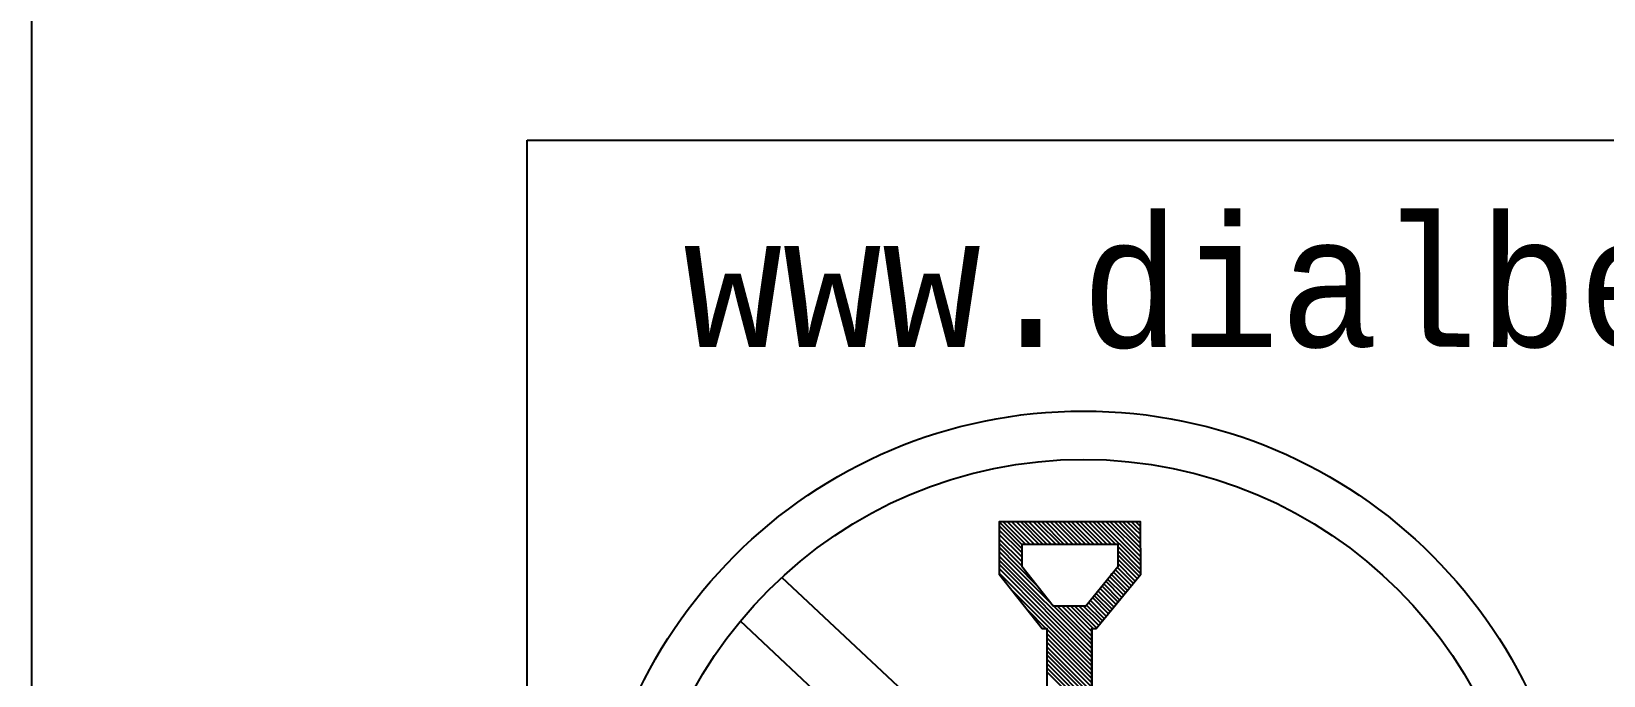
# Model space of a CAD drawing. Extents: x 489 to 634, y 474 to 561.
# Drawn here: x 534.533 to 539.529, y 500.548 to 502.594 of the extents above; entities that cross this region are included whole.
import ezdxf
from ezdxf.enums import TextEntityAlignment as Align

# ---------------------------------------------------------------- set-up
doc = ezdxf.new("R2010")
doc.units = 0
doc.layers.add('11', color=7, linetype='CONTINUOUS')
doc.styles.add('MONOTXT', font='MONOTXT', dxfattribs={"height": 0.2})
doc.styles.add('ROMANC', font='ROMANC', dxfattribs={"height": 0.2})

# ---------------------------------------------------------------- blocks, each defined once
blk = doc.blocks.new('*O7')
at = {"layer": '11', "color": 7, "linetype": 'CONTINUOUS'}
for p, q in [((-2.849, 0.781), (-2.921, 0.853)), ((-2.836, 0.781), (-2.908, 0.853)), ((-2.822, 0.781), (-2.894, 0.853)), ((-2.808, 0.781), (-2.88, 0.853)), ((-2.794, 0.781), (-2.866, 0.853)), ((-2.781, 0.781), (-2.852, 0.853)), ((-2.768, 0.781), (-2.84, 0.853)), ((-2.754, 0.781), (-2.826, 0.853)), ((-2.74, 0.781), (-2.812, 0.853)), ((-2.726, 0.781), (-2.799, 0.853)), ((-2.714, 0.781), (-2.785, 0.853)), ((-2.7, 0.781), (-2.771, 0.853)), ((-2.686, 0.781), (-2.758, 0.853)), ((-2.672, 0.781), (-2.744, 0.853)), ((-2.659, 0.781), (-2.731, 0.853)), ((-2.645, 0.781), (-2.717, 0.853)), ((-2.632, 0.781), (-2.704, 0.853)), ((-2.619, 0.781), (-2.691, 0.853)), ((-2.604, 0.781), (-2.676, 0.853)), ((-2.591, 0.781), (-2.663, 0.853)), ((-2.577, 0.781), (-2.649, 0.853)), ((-2.564, 0.781), (-2.636, 0.853)), ((-2.55, 0.781), (-2.622, 0.853)), ((-2.47, 0.715), (-2.609, 0.853)), ((-2.471, 0.728), (-2.596, 0.853)), ((-2.471, 0.742), (-2.581, 0.853)), ((-2.471, 0.756), (-2.568, 0.853)), ((-2.471, 0.769), (-2.554, 0.853)), ((-2.471, 0.783), (-2.54, 0.853)), ((-2.471, 0.796), (-2.528, 0.853)), ((-2.471, 0.811), (-2.514, 0.853)), ((-2.472, 0.824), (-2.5, 0.853)), ((-2.472, 0.838), (-2.486, 0.853)), ((-2.472, 0.852), (-2.472, 0.853)), ((-2.849, 0.768), (-2.921, 0.84)), ((-2.849, 0.755), (-2.921, 0.826)), ((-2.849, 0.741), (-2.921, 0.812)), ((-2.849, 0.727), (-2.921, 0.798)), ((-2.849, 0.713), (-2.921, 0.785)), ((-2.802, 0.652), (-2.921, 0.772)), ((-2.626, 0.464), (-2.921, 0.758)), ((-2.47, 0.7), (-2.543, 0.773)), ((-2.47, 0.687), (-2.543, 0.76)), ((-2.626, 0.45), (-2.921, 0.744)), ((-2.626, 0.436), (-2.921, 0.731)), ((-2.626, 0.423), (-2.921, 0.718)), ((-2.626, 0.408), (-2.921, 0.704)), ((-2.5, 0.649), (-2.552, 0.701)), ((-2.494, 0.657), (-2.545, 0.708)), ((-2.476, 0.68), (-2.543, 0.747)), ((-2.481, 0.672), (-2.543, 0.733)), ((-2.488, 0.664), (-2.543, 0.719)), ((-2.626, 0.395), (-2.921, 0.69)), ((-2.537, 0.604), (-2.588, 0.656)), ((-2.531, 0.612), (-2.582, 0.664)), ((-2.524, 0.62), (-2.576, 0.671)), ((-2.519, 0.628), (-2.57, 0.679)), ((-2.512, 0.634), (-2.566, 0.688)), ((-2.506, 0.642), (-2.558, 0.694)), ((-2.626, 0.382), (-2.884, 0.639)), ((-2.58, 0.552), (-2.631, 0.604)), ((-2.573, 0.56), (-2.624, 0.612)), ((-2.568, 0.568), (-2.619, 0.619)), ((-2.562, 0.575), (-2.613, 0.626)), ((-2.555, 0.582), (-2.606, 0.633)), ((-2.549, 0.59), (-2.6, 0.641)), ((-2.543, 0.598), (-2.594, 0.649)), ((-2.772, 0.514), (-2.83, 0.572)), ((-2.626, 0.476), (-2.736, 0.586)), ((-2.626, 0.49), (-2.722, 0.586)), ((-2.626, 0.504), (-2.708, 0.586)), ((-2.622, 0.514), (-2.694, 0.586)), ((-2.611, 0.516), (-2.681, 0.586)), ((-2.604, 0.523), (-2.667, 0.586)), ((-2.598, 0.531), (-2.654, 0.586)), ((-2.592, 0.538), (-2.643, 0.588)), ((-2.586, 0.545), (-2.637, 0.596)), ((-2.626, 0.368), (-2.769, 0.512)), ((-2.626, -0.245), (-2.626, 0.514)), ((-2.626, 0.514), (-2.626, -0.114)), ((-2.626, 0.355), (-2.769, 0.498)), ((-2.626, 0.341), (-2.769, 0.484)), ((-2.626, 0.328), (-2.769, 0.471)), ((-2.626, 0.313), (-2.769, 0.456)), ((-2.626, 0.3), (-2.769, 0.443)), ((-2.626, 0.287), (-2.769, 0.43)), ((-2.626, 0.273), (-2.769, 0.416)), ((-2.626, 0.26), (-2.769, 0.403)), ((-2.626, 0.246), (-2.769, 0.389)), ((-2.626, 0.232), (-2.769, 0.376))]:
    blk.add_line(p, q, dxfattribs=at)
at = {"layer": '11', "color": 1, "linetype": 'CONTINUOUS'}
for p, q in [((-1.553, -1.251), (-3.611, 0.676)), ((-1.684, -1.392), (-3.743, 0.537))]:
    blk.add_line(p, q, dxfattribs=at)
at = {"layer": '11', "color": 7, "linetype": 'CONTINUOUS'}
for points in [[(-4.421, 2.065), (4.421, 2.065), (4.421, -2.065), (-4.421, -2.065), (-4.421, 2.065)], [(-2.626, -0.114), (-2.626, 0.514), (-2.612, 0.514), (-2.47, 0.686), (-2.472, 0.853), (-2.921, 0.853), (-2.921, 0.686), (-2.784, 0.514), (-2.769, 0.514), (-2.769, -0.112)], [(-2.698, 0.586), (-2.645, 0.586), (-2.543, 0.712), (-2.543, 0.781), (-2.849, 0.781), (-2.849, 0.712), (-2.749, 0.586), (-2.681, 0.586)]]:
    blk.add_lwpolyline(points, dxfattribs=at)
at = {"layer": '11', "color": 1, "linetype": 'CONTINUOUS'}
for radius in [1.5675, 1.4139]:
    blk.add_circle((-2.6527, -0.3629), radius, dxfattribs=at)
at = {"layer": '11', "color": 7, "linetype": 'CONTINUOUS', "style": 'MONOTXT', "width": 0.9125}
blk.add_text('www.dialbeforeyoudig.com.au', height=0.4, dxfattribs=at).set_placement((-3.925, 1.408))
blk = doc.blocks.new('*O8')
at = {"layer": '11', "color": 6, "linetype": 'CONTINUOUS'}
blk.add_line((-39, 34.556), (-39, -18.243), dxfattribs=at)
at = {"layer": '11', "color": 4, "linetype": 'CONTINUOUS', "style": 'ROMANC'}
for tag, height in [('TAG70', 0.56), ('TAG40', 0.48)]:
    blk.add_attdef(tag, text='', height=height, dxfattribs=at).set_placement((0, 0), align=Align.MIDDLE_LEFT)
at = {"layer": '11', "color": 4, "linetype": 'CONTINUOUS', "style": 'MONOTXT', "width": 0.799582}
for tag in ['TAG10', 'TAG20', 'TAG30', 'TAG50', 'TAG60']:
    blk.add_attdef(tag, text='', height=0.479, dxfattribs=at).set_placement((0, 0), align=Align.MIDDLE_LEFT)
at = {"layer": '11', "color": 1, "linetype": 'CONTINUOUS', "style": 'MONOTXT'}
blk.add_attdef('TAG00', text='', height=0.4, dxfattribs=at).set_placement((0, 0), align=Align.TOP_CENTER)

msp = doc.modelspace()

# ---------------------------------------------------------------- block references
at = {"layer": '11', "color": 30, "linetype": 'CONTINUOUS'}
msp.add_blockref('*O8', (573.533, 507.949), dxfattribs=at)
at = {"layer": '11', "color": 7, "linetype": 'CONTINUOUS'}
msp.add_blockref('*O7', (540.529, 500.184), dxfattribs=at)

doc.saveas('drawing.dxf')
